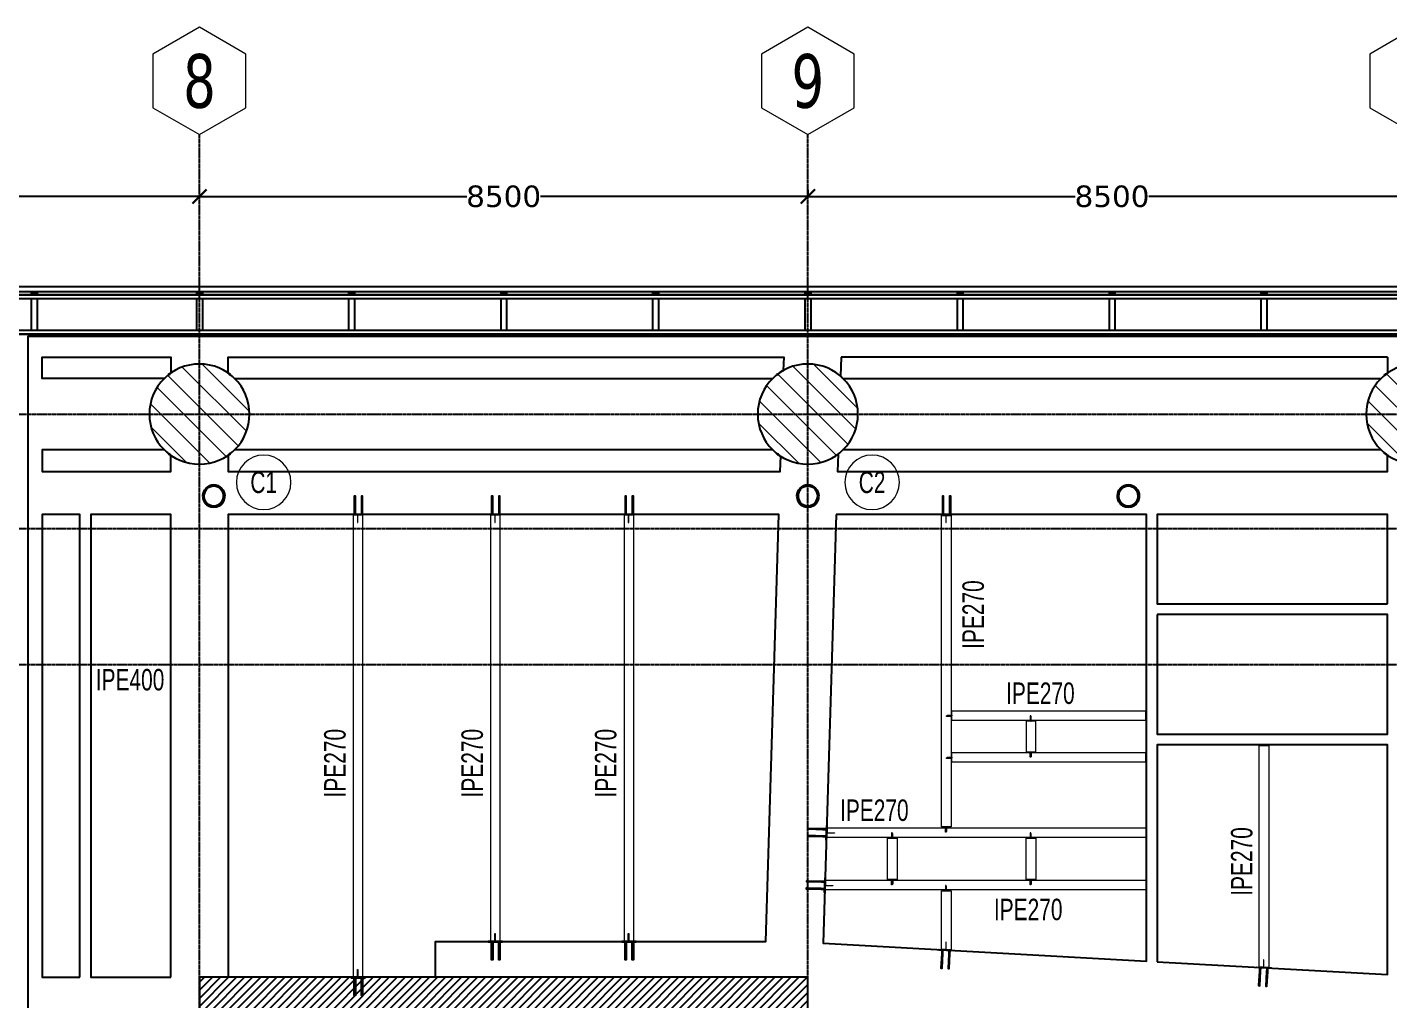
# Model space of a CAD drawing. Header units: millimetres. Extents: x -13767 to 81767, y -11242 to 31862.
# Drawn here: x 6094 to 25117, y 17316 to 30907 of the extents above; entities that cross this region are included whole.
import ezdxf
from ezdxf.enums import TextEntityAlignment as Align

# ---------------------------------------------------------------- set-up
doc = ezdxf.new("R2010")
doc.units = ezdxf.units.MM
doc.linetypes.add('DXK_LINE_DOT3', pattern=[5.9187, 2.979, -0.9799, 0.9799, -0.9799])
for name, color, linetype, lineweight in [('0-1', 250, 'Continuous', 5), ('E_B_PLACA-1', 10, 'Continuous', 25), ('E_B_PLACA-2', 31, 'Continuous', 25), ('E_COLUMNAS', 1, 'Continuous', 18), ('E_COLUMNAS-2', 1, 'Continuous', 25), ('E_COLUMNAS-4', 1, 'Continuous', 35), ('E_TEXTO', 3, 'Continuous', 9), ('E_VIGAS-1', 6, 'Continuous', 25), ('E_VIGAS-2', 10, 'Continuous', 25), ('HCB_EJES', 1, 'DXK_LINE_DOT3', 9), ('HCB_VIGAS', 4, 'Continuous', 15), ('S-COLS-HDLN-1', 1, 'Continuous', 35)]:
    doc.layers.add(name, color=color, linetype=linetype, lineweight=lineweight)
for name, color, linetype in [('COTAS', 8, 'Continuous'), ('HCB-ACH_PANT', 253, 'Continuous'), ('HCB-EJES', 1, 'Continuous'), ('HCB-PLATINAS', 5, 'Continuous'), ('HCB-ROTULOS', 2, 'Continuous'), ('HCB_PANTALLAS', 6, 'Continuous')]:
    doc.layers.add(name, color=color, linetype=linetype)
doc.styles.add('Arial Narrow', font='', dxfattribs={"width": 0.85, "height": 0.3})
doc.styles.add('Arial Narrow_2', font='', dxfattribs={"width": 0.85, "height": 0.3})
doc.styles.add('VERDANA', font='verdana.ttf')
doc.styles.get('Arial Narrow').set_extended_font_data('Arial Narrow')
doc.styles.get('Arial Narrow_2').set_extended_font_data('Arial Narrow')
doc.dimstyles.new('1.125', dxfattribs={"dimscale": 0, "dimtxt": 300, "dimasz": 200, "dimexe": 4, "dimexo": 4, "dimgap": 15, "dimtad": 0, "dimdec": 0, "dimzin": 4, "dimdsep": 46, "dimtxsty": 'VERDANA', "dimblk": 'ARCHTICK', "dimcen": -10, "dimclrd": 256, "dimclrt": 3, "dimadec": 0, "dimazin": 0, "dimtfac": 1, "dimtdec": 0, "dimtmove": 2, "dimatfit": 0, "dimldrblk": 'OBLIQUE', "dimfxl": 0.05, "dimtolj": 1, "dimtzin": 0, "dimarcsym": 0})

# ---------------------------------------------------------------- blocks, each defined once
blk = doc.blocks.new('EST_SFM_VIGA-METALICA-SECCION-C - EST_SFM_VIGA-METALICA-UPN160-1558583-_26_00m_N_E_-NIVEL-7 DOC')
at = {"layer": 'E_VIGAS-1'}
for p, q in [((30.113, 0.018), (-30.274, 0.018)), ((-30.269, -0.047), (30.107, -0.047))]:
    blk.add_line(p, q, dxfattribs=at)
blk = doc.blocks.new('EST_SFM_VIGA-METALICA-SECCION-C - EST_SFM_VIGA-METALICA-UPN100-1526554-_26_00m_N_E_-NIVEL-7 DOC')
at = {"layer": 'E_VIGAS-2'}
for p, q in [((34.942, 0.018), (-34.929, 0.018)), ((-34.929, -0.032), (34.942, -0.032))]:
    blk.add_line(p, q, dxfattribs=at)
blk = doc.blocks.new('EST_SFM_VIGA-METALICA-SECCION-C - EST_SFM_VIGA-METALICA-UPN100-1526616-_26_00m_N_E_-NIVEL-7 DOC')
at = {"layer": 'E_VIGAS-2'}
for p, q in [((29.794, 0.032), (-30.582, 0.032)), ((-30.582, -0.018), (29.794, -0.018))]:
    blk.add_line(p, q, dxfattribs=at)
blk = doc.blocks.new('DCTIB_CNI_EST_MOD-1A-FAC_0001_rvt-1-_26_00m_N_E_-NIVEL-7 DOC')
at = {"layer": 'E_B_PLACA-1'}
for p, q in [((-75.147, 167.83), (-5.177, 167.83)), ((-9.976, 167.28), (-70.353, 167.28))]:
    blk.add_line(p, q, dxfattribs=at)
at = {"layer": 'E_B_PLACA-2'}
for p, q in [((-5.177, 167.83), (-75.147, 167.83)), ((-70.353, 167.28), (-9.976, 167.28))]:
    blk.add_line(p, q, dxfattribs=at)
at = {"layer": 'E_VIGAS-1'}
for p, q in [((-68.008, 167.859), (-67.98, 167.859)), ((-68.008, 167.858), (-68.008, 167.859)), ((-67.926, 167.858), (-68.008, 167.858)), ((-68.008, 167.83), (-68.008, 167.858)), ((-67.97, 167.864), (-67.97, 167.878)), ((-67.97, 167.859), (-67.97, 167.864)), ((-67.965, 167.878), (-67.965, 167.864)), ((-67.965, 167.864), (-67.965, 167.859)), ((-67.954, 167.859), (-67.926, 167.859)), ((-67.926, 167.859), (-67.926, 167.858)), ((-67.926, 167.83), (-67.926, 167.858)), ((-65.703, 167.858), (-65.703, 167.859)), ((-65.703, 167.859), (-65.675, 167.859)), ((-65.621, 167.858), (-65.703, 167.858)), ((-65.703, 167.858), (-65.703, 167.83)), ((-65.665, 167.864), (-65.665, 167.878)), ((-65.665, 167.859), (-65.665, 167.864)), ((-65.66, 167.878), (-65.66, 167.864)), ((-65.66, 167.864), (-65.66, 167.859)), ((-65.649, 167.859), (-65.621, 167.859)), ((-65.621, 167.859), (-65.621, 167.858)), ((-65.621, 167.858), (-65.621, 167.83)), ((-63.578, 167.858), (-63.578, 167.859)), ((-63.578, 167.859), (-63.55, 167.859)), ((-63.496, 167.858), (-63.578, 167.858)), ((-63.578, 167.858), (-63.578, 167.83)), ((-63.54, 167.864), (-63.54, 167.878)), ((-63.54, 167.859), (-63.54, 167.864)), ((-63.535, 167.878), (-63.535, 167.864)), ((-63.535, 167.864), (-63.535, 167.859)), ((-63.524, 167.859), (-63.496, 167.859)), ((-63.496, 167.859), (-63.496, 167.858)), ((-63.496, 167.858), (-63.496, 167.83)), ((-61.453, 167.858), (-61.453, 167.859)), ((-61.453, 167.859), (-61.425, 167.859)), ((-61.371, 167.858), (-61.453, 167.858)), ((-61.453, 167.858), (-61.453, 167.83)), ((-61.415, 167.864), (-61.415, 167.878)), ((-61.415, 167.859), (-61.415, 167.864)), ((-61.41, 167.878), (-61.41, 167.864)), ((-61.41, 167.864), (-61.41, 167.859)), ((-61.399, 167.859), (-61.371, 167.859)), ((-61.371, 167.859), (-61.371, 167.858)), ((-61.371, 167.858), (-61.371, 167.83)), ((-59.328, 167.859), (-59.3, 167.859)), ((-59.328, 167.858), (-59.328, 167.859)), ((-59.246, 167.858), (-59.328, 167.858)), ((-59.328, 167.83), (-59.328, 167.858)), ((-59.29, 167.864), (-59.29, 167.878)), ((-59.29, 167.859), (-59.29, 167.864)), ((-59.285, 167.878), (-59.285, 167.864)), ((-59.285, 167.864), (-59.285, 167.859)), ((-59.274, 167.859), (-59.246, 167.859)), ((-59.246, 167.859), (-59.246, 167.858)), ((-59.246, 167.83), (-59.246, 167.858)), ((-57.203, 167.858), (-57.203, 167.859)), ((-57.203, 167.859), (-57.176, 167.859)), ((-57.121, 167.858), (-57.203, 167.858)), ((-57.203, 167.858), (-57.203, 167.83)), ((-57.165, 167.864), (-57.165, 167.878)), ((-57.165, 167.859), (-57.165, 167.864)), ((-57.16, 167.878), (-57.16, 167.864)), ((-57.16, 167.864), (-57.16, 167.859)), ((-57.149, 167.859), (-57.121, 167.859)), ((-57.121, 167.859), (-57.121, 167.858)), ((-57.121, 167.858), (-57.121, 167.83)), ((-55.078, 167.858), (-55.078, 167.859)), ((-55.078, 167.859), (-55.05, 167.859)), ((-54.996, 167.858), (-55.078, 167.858)), ((-55.078, 167.858), (-55.078, 167.83)), ((-55.04, 167.864), (-55.04, 167.878)), ((-55.04, 167.859), (-55.04, 167.864)), ((-55.035, 167.878), (-55.035, 167.864)), ((-55.035, 167.864), (-55.035, 167.859)), ((-55.024, 167.859), (-54.996, 167.859)), ((-54.996, 167.859), (-54.996, 167.858)), ((-54.996, 167.858), (-54.996, 167.83)), ((-52.953, 167.858), (-52.953, 167.859)), ((-52.953, 167.859), (-52.925, 167.859)), ((-52.871, 167.858), (-52.953, 167.858)), ((-52.953, 167.858), (-52.953, 167.83)), ((-52.915, 167.864), (-52.915, 167.878)), ((-52.915, 167.859), (-52.915, 167.864)), ((-52.91, 167.878), (-52.91, 167.864)), ((-52.91, 167.864), (-52.91, 167.859)), ((-52.899, 167.859), (-52.871, 167.859)), ((-52.871, 167.859), (-52.871, 167.858)), ((-52.871, 167.858), (-52.871, 167.83)), ((-50.828, 167.859), (-50.8, 167.859)), ((-50.828, 167.858), (-50.828, 167.859)), ((-50.746, 167.858), (-50.828, 167.858)), ((-50.828, 167.83), (-50.828, 167.858)), ((-50.79, 167.864), (-50.79, 167.878)), ((-50.79, 167.859), (-50.79, 167.864)), ((-50.785, 167.878), (-50.785, 167.864)), ((-50.785, 167.864), (-50.785, 167.859)), ((-50.774, 167.859), (-50.746, 167.859)), ((-50.746, 167.859), (-50.746, 167.858)), ((-50.746, 167.83), (-50.746, 167.858)), ((-68.008, 167.252), (-68.008, 167.28)), ((-67.926, 167.252), (-68.008, 167.252)), ((-67.926, 167.252), (-67.926, 167.28)), ((-65.703, 167.28), (-65.703, 167.263)), ((-65.621, 167.263), (-65.703, 167.263)), ((-65.621, 167.28), (-65.621, 167.263)), ((-63.578, 167.28), (-63.578, 167.263)), ((-63.496, 167.263), (-63.578, 167.263)), ((-63.496, 167.28), (-63.496, 167.263)), ((-61.453, 167.28), (-61.453, 167.263)), ((-61.371, 167.263), (-61.453, 167.263)), ((-61.371, 167.28), (-61.371, 167.263)), ((-59.328, 167.263), (-59.328, 167.28)), ((-59.246, 167.263), (-59.328, 167.263)), ((-59.246, 167.263), (-59.246, 167.28)), ((-57.203, 167.28), (-57.203, 167.263)), ((-57.121, 167.263), (-57.203, 167.263)), ((-57.121, 167.28), (-57.121, 167.263)), ((-55.078, 167.28), (-55.078, 167.263)), ((-54.996, 167.263), (-55.078, 167.263)), ((-54.996, 167.28), (-54.996, 167.263)), ((-52.953, 167.28), (-52.953, 167.26)), ((-52.871, 167.26), (-52.953, 167.26)), ((-52.871, 167.28), (-52.871, 167.26)), ((-50.828, 167.263), (-50.828, 167.28)), ((-50.746, 167.263), (-50.828, 167.263)), ((-50.746, 167.263), (-50.746, 167.28))]:
    blk.add_line(p, q, dxfattribs=at)
for points, knots in [([(-67.97, 167.864), (-67.97, 167.863), (-67.97, 167.862), (-67.972, 167.86), (-67.973, 167.86), (-67.975, 167.859), (-67.976, 167.859), (-67.977, 167.859), (-67.979, 167.859), (-67.98, 167.859)], [0, 0, 0, 0, 0.285714, 0.428571, 0.571429, 0.678571, 0.732143, 0.785714, 1, 1, 1, 1]), ([(-67.98, 167.859), (-67.979, 167.859), (-67.978, 167.859), (-67.975, 167.859), (-67.973, 167.86), (-67.971, 167.86), (-67.97, 167.862), (-67.97, 167.863), (-67.97, 167.864)], [0, 0, 0, 0, 0.142857, 0.285714, 0.428571, 0.571429, 0.785714, 1, 1, 1, 1]), ([(-67.965, 167.864), (-67.965, 167.863), (-67.964, 167.862), (-67.963, 167.86), (-67.961, 167.86), (-67.96, 167.859), (-67.959, 167.859), (-67.957, 167.859), (-67.955, 167.859), (-67.954, 167.859)], [0, 0, 0, 0, 0.285714, 0.428571, 0.571429, 0.678571, 0.732143, 0.785714, 1, 1, 1, 1]), ([(-67.954, 167.859), (-67.955, 167.859), (-67.956, 167.859), (-67.959, 167.859), (-67.961, 167.86), (-67.963, 167.86), (-67.964, 167.862), (-67.965, 167.863), (-67.965, 167.864)], [0, 0, 0, 0, 0.142857, 0.285714, 0.428571, 0.571429, 0.785714, 1, 1, 1, 1]), ([(-65.675, 167.859), (-65.674, 167.859), (-65.673, 167.859), (-65.67, 167.859), (-65.668, 167.86), (-65.666, 167.86), (-65.665, 167.862), (-65.665, 167.863), (-65.665, 167.864)], [0, 0, 0, 0, 0.142857, 0.285714, 0.428571, 0.571429, 0.785714, 1, 1, 1, 1]), ([(-65.665, 167.864), (-65.665, 167.863), (-65.665, 167.862), (-65.667, 167.86), (-65.668, 167.86), (-65.67, 167.859), (-65.671, 167.859), (-65.672, 167.859), (-65.674, 167.859), (-65.675, 167.859)], [0, 0, 0, 0, 0.285714, 0.428571, 0.571429, 0.678571, 0.732143, 0.785714, 1, 1, 1, 1]), ([(-65.649, 167.859), (-65.65, 167.859), (-65.651, 167.859), (-65.654, 167.859), (-65.656, 167.86), (-65.658, 167.86), (-65.659, 167.862), (-65.66, 167.863), (-65.66, 167.864)], [0, 0, 0, 0, 0.142857, 0.285714, 0.428571, 0.571429, 0.785714, 1, 1, 1, 1]), ([(-65.66, 167.864), (-65.66, 167.863), (-65.659, 167.862), (-65.658, 167.86), (-65.656, 167.86), (-65.655, 167.859), (-65.654, 167.859), (-65.652, 167.859), (-65.65, 167.859), (-65.649, 167.859)], [0, 0, 0, 0, 0.285714, 0.428571, 0.571429, 0.678571, 0.732143, 0.785714, 1, 1, 1, 1]), ([(-63.55, 167.859), (-63.549, 167.859), (-63.548, 167.859), (-63.545, 167.859), (-63.543, 167.86), (-63.541, 167.86), (-63.54, 167.862), (-63.54, 167.863), (-63.54, 167.864)], [0, 0, 0, 0, 0.142857, 0.285714, 0.428571, 0.571429, 0.785714, 1, 1, 1, 1]), ([(-63.54, 167.864), (-63.54, 167.863), (-63.54, 167.862), (-63.542, 167.86), (-63.543, 167.86), (-63.545, 167.859), (-63.546, 167.859), (-63.547, 167.859), (-63.549, 167.859), (-63.55, 167.859)], [0, 0, 0, 0, 0.285714, 0.428571, 0.571429, 0.678571, 0.732143, 0.785714, 1, 1, 1, 1]), ([(-63.524, 167.859), (-63.525, 167.859), (-63.526, 167.859), (-63.529, 167.859), (-63.531, 167.86), (-63.533, 167.86), (-63.534, 167.862), (-63.535, 167.863), (-63.535, 167.864)], [0, 0, 0, 0, 0.142857, 0.285714, 0.428571, 0.571429, 0.785714, 1, 1, 1, 1]), ([(-63.535, 167.864), (-63.535, 167.863), (-63.534, 167.862), (-63.533, 167.86), (-63.531, 167.86), (-63.53, 167.859), (-63.529, 167.859), (-63.527, 167.859), (-63.525, 167.859), (-63.524, 167.859)], [0, 0, 0, 0, 0.285714, 0.428571, 0.571429, 0.678571, 0.732143, 0.785714, 1, 1, 1, 1]), ([(-61.425, 167.859), (-61.424, 167.859), (-61.423, 167.859), (-61.42, 167.859), (-61.418, 167.86), (-61.416, 167.86), (-61.415, 167.862), (-61.415, 167.863), (-61.415, 167.864)], [0, 0, 0, 0, 0.142857, 0.285714, 0.428571, 0.571429, 0.785714, 1, 1, 1, 1]), ([(-61.415, 167.864), (-61.415, 167.863), (-61.415, 167.862), (-61.417, 167.86), (-61.418, 167.86), (-61.42, 167.859), (-61.421, 167.859), (-61.422, 167.859), (-61.424, 167.859), (-61.425, 167.859)], [0, 0, 0, 0, 0.285714, 0.428571, 0.571429, 0.678571, 0.732143, 0.785714, 1, 1, 1, 1]), ([(-61.399, 167.859), (-61.4, 167.859), (-61.401, 167.859), (-61.404, 167.859), (-61.406, 167.86), (-61.408, 167.86), (-61.409, 167.862), (-61.41, 167.863), (-61.41, 167.864)], [0, 0, 0, 0, 0.142857, 0.285714, 0.428571, 0.571429, 0.785714, 1, 1, 1, 1]), ([(-61.41, 167.864), (-61.41, 167.863), (-61.409, 167.862), (-61.408, 167.86), (-61.406, 167.86), (-61.405, 167.859), (-61.404, 167.859), (-61.402, 167.859), (-61.4, 167.859), (-61.399, 167.859)], [0, 0, 0, 0, 0.285714, 0.428571, 0.571429, 0.678571, 0.732143, 0.785714, 1, 1, 1, 1]), ([(-59.29, 167.864), (-59.29, 167.863), (-59.29, 167.862), (-59.292, 167.86), (-59.293, 167.86), (-59.295, 167.859), (-59.296, 167.859), (-59.297, 167.859), (-59.299, 167.859), (-59.3, 167.859)], [0, 0, 0, 0, 0.285714, 0.428571, 0.571429, 0.678571, 0.732143, 0.785714, 1, 1, 1, 1]), ([(-59.3, 167.859), (-59.299, 167.859), (-59.298, 167.859), (-59.295, 167.859), (-59.293, 167.86), (-59.291, 167.86), (-59.29, 167.862), (-59.29, 167.863), (-59.29, 167.864)], [0, 0, 0, 0, 0.142857, 0.285714, 0.428571, 0.571429, 0.785714, 1, 1, 1, 1]), ([(-59.285, 167.864), (-59.285, 167.863), (-59.284, 167.862), (-59.283, 167.86), (-59.281, 167.86), (-59.28, 167.859), (-59.279, 167.859), (-59.277, 167.859), (-59.275, 167.859), (-59.274, 167.859)], [0, 0, 0, 0, 0.285714, 0.428571, 0.571429, 0.678571, 0.732143, 0.785714, 1, 1, 1, 1]), ([(-59.274, 167.859), (-59.275, 167.859), (-59.276, 167.859), (-59.279, 167.859), (-59.281, 167.86), (-59.283, 167.86), (-59.284, 167.862), (-59.285, 167.863), (-59.285, 167.864)], [0, 0, 0, 0, 0.142857, 0.285714, 0.428571, 0.571429, 0.785714, 1, 1, 1, 1]), ([(-57.176, 167.859), (-57.175, 167.859), (-57.173, 167.859), (-57.171, 167.859), (-57.168, 167.86), (-57.167, 167.86), (-57.165, 167.862), (-57.165, 167.863), (-57.165, 167.864)], [0, 0, 0, 0, 0.142857, 0.285714, 0.428571, 0.571429, 0.785714, 1, 1, 1, 1]), ([(-57.165, 167.864), (-57.165, 167.863), (-57.165, 167.862), (-57.167, 167.86), (-57.168, 167.86), (-57.17, 167.859), (-57.171, 167.859), (-57.173, 167.859), (-57.174, 167.859), (-57.176, 167.859)], [0, 0, 0, 0, 0.285714, 0.428571, 0.571429, 0.678571, 0.732143, 0.785714, 1, 1, 1, 1]), ([(-57.149, 167.859), (-57.15, 167.859), (-57.152, 167.859), (-57.154, 167.859), (-57.156, 167.86), (-57.158, 167.86), (-57.16, 167.862), (-57.16, 167.863), (-57.16, 167.864)], [0, 0, 0, 0, 0.142857, 0.285714, 0.428571, 0.571429, 0.785714, 1, 1, 1, 1]), ([(-57.16, 167.864), (-57.16, 167.863), (-57.159, 167.862), (-57.158, 167.86), (-57.156, 167.86), (-57.155, 167.859), (-57.154, 167.859), (-57.152, 167.859), (-57.15, 167.859), (-57.149, 167.859)], [0, 0, 0, 0, 0.285714, 0.428571, 0.571429, 0.678571, 0.732143, 0.785714, 1, 1, 1, 1]), ([(-55.05, 167.859), (-55.049, 167.859), (-55.048, 167.859), (-55.045, 167.859), (-55.043, 167.86), (-55.041, 167.86), (-55.04, 167.862), (-55.04, 167.863), (-55.04, 167.864)], [0, 0, 0, 0, 0.142857, 0.285714, 0.428571, 0.571429, 0.785714, 1, 1, 1, 1]), ([(-55.04, 167.864), (-55.04, 167.863), (-55.04, 167.862), (-55.042, 167.86), (-55.043, 167.86), (-55.045, 167.859), (-55.046, 167.859), (-55.047, 167.859), (-55.049, 167.859), (-55.05, 167.859)], [0, 0, 0, 0, 0.285714, 0.428571, 0.571429, 0.678571, 0.732143, 0.785714, 1, 1, 1, 1]), ([(-55.024, 167.859), (-55.025, 167.859), (-55.026, 167.859), (-55.029, 167.859), (-55.031, 167.86), (-55.033, 167.86), (-55.034, 167.862), (-55.035, 167.863), (-55.035, 167.864)], [0, 0, 0, 0, 0.142857, 0.285714, 0.428571, 0.571429, 0.785714, 1, 1, 1, 1]), ([(-55.035, 167.864), (-55.035, 167.863), (-55.034, 167.862), (-55.033, 167.86), (-55.031, 167.86), (-55.03, 167.859), (-55.029, 167.859), (-55.027, 167.859), (-55.025, 167.859), (-55.024, 167.859)], [0, 0, 0, 0, 0.285714, 0.428571, 0.571429, 0.678571, 0.732143, 0.785714, 1, 1, 1, 1]), ([(-52.925, 167.859), (-52.924, 167.859), (-52.923, 167.859), (-52.92, 167.859), (-52.918, 167.86), (-52.916, 167.86), (-52.915, 167.862), (-52.915, 167.863), (-52.915, 167.864)], [0, 0, 0, 0, 0.142857, 0.285714, 0.428571, 0.571429, 0.785714, 1, 1, 1, 1]), ([(-52.915, 167.864), (-52.915, 167.863), (-52.915, 167.862), (-52.917, 167.86), (-52.918, 167.86), (-52.92, 167.859), (-52.921, 167.859), (-52.922, 167.859), (-52.924, 167.859), (-52.925, 167.859)], [0, 0, 0, 0, 0.285714, 0.428571, 0.571429, 0.678571, 0.732143, 0.785714, 1, 1, 1, 1]), ([(-52.899, 167.859), (-52.9, 167.859), (-52.901, 167.859), (-52.904, 167.859), (-52.906, 167.86), (-52.908, 167.86), (-52.909, 167.862), (-52.91, 167.863), (-52.91, 167.864)], [0, 0, 0, 0, 0.142857, 0.285714, 0.428571, 0.571429, 0.785714, 1, 1, 1, 1]), ([(-52.91, 167.864), (-52.91, 167.863), (-52.909, 167.862), (-52.908, 167.86), (-52.906, 167.86), (-52.905, 167.859), (-52.904, 167.859), (-52.902, 167.859), (-52.9, 167.859), (-52.899, 167.859)], [0, 0, 0, 0, 0.285714, 0.428571, 0.571429, 0.678571, 0.732143, 0.785714, 1, 1, 1, 1]), ([(-50.79, 167.864), (-50.79, 167.863), (-50.79, 167.862), (-50.792, 167.86), (-50.793, 167.86), (-50.795, 167.859), (-50.796, 167.859), (-50.797, 167.859), (-50.799, 167.859), (-50.8, 167.859)], [0, 0, 0, 0, 0.285714, 0.428571, 0.571429, 0.678571, 0.732143, 0.785714, 1, 1, 1, 1]), ([(-50.8, 167.859), (-50.799, 167.859), (-50.798, 167.859), (-50.795, 167.859), (-50.793, 167.86), (-50.791, 167.86), (-50.79, 167.862), (-50.79, 167.863), (-50.79, 167.864)], [0, 0, 0, 0, 0.142857, 0.285714, 0.428571, 0.571429, 0.785714, 1, 1, 1, 1]), ([(-50.785, 167.864), (-50.785, 167.863), (-50.784, 167.862), (-50.783, 167.86), (-50.781, 167.86), (-50.78, 167.859), (-50.779, 167.859), (-50.777, 167.859), (-50.775, 167.859), (-50.774, 167.859)], [0, 0, 0, 0, 0.285714, 0.428571, 0.571429, 0.678571, 0.732143, 0.785714, 1, 1, 1, 1]), ([(-50.774, 167.859), (-50.775, 167.859), (-50.776, 167.859), (-50.779, 167.859), (-50.781, 167.86), (-50.783, 167.86), (-50.784, 167.862), (-50.785, 167.863), (-50.785, 167.864)], [0, 0, 0, 0, 0.142857, 0.285714, 0.428571, 0.571429, 0.785714, 1, 1, 1, 1])]:
    blk.add_open_spline(points, degree=3, knots=knots, dxfattribs=at)
at = {"layer": 'E_VIGAS-2'}
for p, q in [((-68.008, 167.33), (-68.008, 167.78)), ((-67.926, 167.33), (-67.926, 167.78)), ((-65.703, 167.78), (-65.703, 167.33)), ((-65.621, 167.78), (-65.621, 167.33)), ((-63.578, 167.78), (-63.578, 167.33)), ((-63.496, 167.78), (-63.496, 167.33)), ((-61.453, 167.78), (-61.453, 167.33)), ((-61.371, 167.78), (-61.371, 167.33)), ((-59.328, 167.33), (-59.328, 167.78)), ((-59.246, 167.33), (-59.246, 167.78)), ((-57.203, 167.78), (-57.203, 167.33)), ((-57.121, 167.78), (-57.121, 167.33)), ((-55.078, 167.78), (-55.078, 167.33)), ((-54.996, 167.78), (-54.996, 167.33)), ((-52.953, 167.78), (-52.953, 167.33)), ((-52.871, 167.78), (-52.871, 167.33)), ((-50.828, 167.33), (-50.828, 167.78)), ((-50.746, 167.33), (-50.746, 167.78))]:
    blk.add_line(p, q, dxfattribs=at)
at = {"layer": 'E_VIGAS-1'}
for name, p in [('EST_SFM_VIGA-METALICA-SECCION-C - EST_SFM_VIGA-METALICA-UPN160-1558583-_26_00m_N_E_-NIVEL-7 DOC', (-40.084, 167.925)), ('EST_SFM_VIGA-METALICA-SECCION-C - EST_SFM_VIGA-METALICA-UPN100-1526554-_26_00m_N_E_-NIVEL-7 DOC', (-40.169, 167.812)), ('EST_SFM_VIGA-METALICA-SECCION-C - EST_SFM_VIGA-METALICA-UPN100-1526616-_26_00m_N_E_-NIVEL-7 DOC', (-39.77, 167.298))]:
    blk.add_blockref(name, p, dxfattribs=at)
blk = doc.blocks.new('EST_SCM_COLUMNA-SECCION-CIRCULAR - EST_SCM_COLUMNA-CONCRETO-CIRCULAR_Ø_140cm-1247708-_26_00m_N_E_-NIVEL-7 DOC')
at = {"layer": 'E_COLUMNAS'}
h = blk.add_hatch(dxfattribs=at)
h.set_pattern_fill('FP_10', color=256, style=0, pattern_type=2)
h.set_pattern_definition([(135, (65.662, -166.162), (-0.15909903, -0.15909903), [])])
h.paths.add_polyline_path([(0, -0.7), (0.091, -0.694), (0.181, -0.676), (0.268, -0.647), (0.35, -0.606), (0.426, -0.555), (0.495, -0.495), (0.555, -0.426), (0.606, -0.35), (0.647, -0.268), (0.676, -0.181), (0.694, -0.091), (0.7, 0), (0.694, 0.093), (0.675, 0.183), (0.645, 0.271), (0.603, 0.354), (0.551, 0.431), (0.489, 0.5), (0.426, 0.555), (0.339, 0.612), (0.255, 0.651), (0.169, 0.679), (0.079, 0.695), (0, 0.7), (-0.091, 0.694), (-0.181, 0.676), (-0.268, 0.647), (-0.35, 0.606), (-0.426, 0.555), (-0.495, 0.495), (-0.555, 0.426), (-0.606, 0.35), (-0.649, 0.261), (-0.676, 0.181), (-0.694, 0.091), (-0.7, 0), (-0.694, -0.093), (-0.675, -0.183), (-0.645, -0.271), (-0.603, -0.354), (-0.551, -0.431), (-0.489, -0.5), (-0.426, -0.555), (-0.35, -0.606), (-0.255, -0.651), (-0.172, -0.678), (-0.091, -0.694)])
at = {"layer": 'E_COLUMNAS-2'}
for start, end in [(0, 180), (180, 0)]:
    blk.add_arc((0, 0), 0.7, start, end, dxfattribs=at)
blk = doc.blocks.new('EST_SCM_COLUMNA-SECCION-CIRCULAR - EST_SCM_COLUMNA-CONCRETO-CIRCULAR_Ø_140cm-V12-_26_00m_N_E_-NIVEL-7 DOC')
at = {"layer": 'E_COLUMNAS'}
h = blk.add_hatch(dxfattribs=at)
h.set_pattern_fill('FP_11', color=256, style=0, pattern_type=2)
h.set_pattern_definition([(135, (48.662, -166.162), (-0.15909903, -0.15909903), [])])
h.paths.add_polyline_path([(0, -0.7), (0.091, -0.694), (0.181, -0.676), (0.268, -0.647), (0.35, -0.606), (0.426, -0.555), (0.495, -0.495), (0.555, -0.426), (0.606, -0.35), (0.647, -0.268), (0.676, -0.181), (0.694, -0.091), (0.7, 0), (0.694, 0.093), (0.675, 0.183), (0.645, 0.271), (0.603, 0.354), (0.551, 0.431), (0.485, 0.503), (0.426, 0.555), (0.347, 0.608), (0.265, 0.648), (0.179, 0.677), (0.089, 0.694), (0, 0.7), (-0.091, 0.694), (-0.181, 0.676), (-0.268, 0.647), (-0.35, 0.606), (-0.426, 0.555), (-0.495, 0.495), (-0.555, 0.426), (-0.606, 0.35), (-0.649, 0.261), (-0.676, 0.181), (-0.694, 0.091), (-0.7, 0), (-0.694, -0.093), (-0.675, -0.183), (-0.645, -0.271), (-0.603, -0.354), (-0.551, -0.431), (-0.487, -0.502), (-0.426, -0.555), (-0.347, -0.608), (-0.265, -0.648), (-0.179, -0.677), (-0.091, -0.694)])
at = {"layer": 'E_COLUMNAS-2'}
for start, end in [(0, 180), (180, 0)]:
    blk.add_arc((0, 0), 0.7, start, end, dxfattribs=at)
blk = doc.blocks.new('EST_SCM_COLUMNA-METALICA-SECCION-CIRCULAR - EST_SCM_COLUMNA-TUBULAR-CIRCULAR_PTEØ_12__e_10_3mm-2692969-_26_00m_N_E_-NIVEL-7 DOC')
at = {"layer": 'S-COLS-HDLN-1'}
for radius, start, end in [(0.152, 0, 180), (0.152, 180, 0), (0.142, 0, 180), (0.142, 180, 0)]:
    blk.add_arc((0, 0), radius, start, end, dxfattribs=at)
blk = doc.blocks.new('_ArchTick')
at = {"color": 0, "linetype": 'ByBlock', "const_width": 0.15}
blk.add_lwpolyline([(-0.5, -0.5), (0.5, 0.5)], dxfattribs=at)
blk = doc.blocks.new('*D531')
at = {"layer": 'COTAS', "color": 0, "lineweight": -2, "transparency": 16777216}
blk.add_line((0, 28629), (0, 28538), dxfattribs=at)
at = {"layer": 'COTAS', "lineweight": -2, "transparency": 16777216}
for p, q in [((0, 28542), (3736, 28542)), ((8500, 28542), (4764, 28542))]:
    blk.add_line(p, q, dxfattribs=at)
at = {"layer": 'Defpoints', "color": 0, "transparency": 16777216}
for p in [(0, 28633), (8500, 28542), (8500, 28542)]:
    blk.add_point(p, dxfattribs=at)
at = {"layer": 'COTAS', "lineweight": -2, "transparency": 16777216, "xscale": 200, "yscale": 200, "zscale": 200, "rotation": 180}
blk.add_blockref('_ArchTick', (0, 28542), dxfattribs=at)
at = {"layer": 'COTAS', "lineweight": -2, "transparency": 16777216, "xscale": 200, "yscale": 200, "zscale": 200}
blk.add_blockref('_ArchTick', (8500, 28542), dxfattribs=at)
at = {"layer": 'COTAS', "color": 3, "transparency": 16777216, "insert": (4250, 28542), "char_height": 300, "attachment_point": 5, "style": 'VERDANA'}
blk.add_mtext('\\A1;8500', dxfattribs=at)
blk = doc.blocks.new('_Oblique')
at = {"color": 0, "linetype": 'ByBlock', "lineweight": -2}
blk.add_line((-0.5, -0.5), (0.5, 0.5), dxfattribs=at)
blk = doc.blocks.new('*D532')
at = {"layer": 'COTAS', "lineweight": -2, "transparency": 16777216}
for p, q in [((8500, 28542), (12236, 28542)), ((17000, 28542), (13264, 28542))]:
    blk.add_line(p, q, dxfattribs=at)
at = {"layer": 'COTAS', "color": 0, "lineweight": -2, "transparency": 16777216}
blk.add_line((17000, 28635), (17000, 28538), dxfattribs=at)
at = {"layer": 'Defpoints', "color": 0, "transparency": 16777216}
for p in [(8500, 28542), (17000, 28639), (17000, 28542)]:
    blk.add_point(p, dxfattribs=at)
at = {"layer": 'COTAS', "lineweight": -2, "transparency": 16777216, "xscale": 200, "yscale": 200, "zscale": 200, "rotation": 180}
blk.add_blockref('_ArchTick', (8500, 28542), dxfattribs=at)
at = {"layer": 'COTAS', "lineweight": -2, "transparency": 16777216, "xscale": 200, "yscale": 200, "zscale": 200}
blk.add_blockref('_ArchTick', (17000, 28542), dxfattribs=at)
at = {"layer": 'COTAS', "color": 3, "transparency": 16777216, "insert": (12750, 28542), "char_height": 300, "attachment_point": 5, "style": 'VERDANA'}
blk.add_mtext('\\A1;8500', dxfattribs=at)
blk = doc.blocks.new('*D533')
at = {"layer": 'COTAS', "color": 0, "lineweight": -2, "transparency": 16777216}
blk.add_line((25500, 28763), (25500, 28538), dxfattribs=at)
at = {"layer": 'COTAS', "lineweight": -2, "transparency": 16777216}
for p, q in [((17000, 28542), (20736, 28542)), ((25500, 28542), (21764, 28542))]:
    blk.add_line(p, q, dxfattribs=at)
at = {"layer": 'Defpoints', "color": 0, "transparency": 16777216}
for p in [(25500, 28767), (17000, 28542), (25500, 28542)]:
    blk.add_point(p, dxfattribs=at)
at = {"layer": 'COTAS', "lineweight": -2, "transparency": 16777216, "xscale": 200, "yscale": 200, "zscale": 200, "rotation": 180}
blk.add_blockref('_ArchTick', (17000, 28542), dxfattribs=at)
at = {"layer": 'COTAS', "lineweight": -2, "transparency": 16777216, "xscale": 200, "yscale": 200, "zscale": 200}
blk.add_blockref('_ArchTick', (25500, 28542), dxfattribs=at)
at = {"layer": 'COTAS', "color": 3, "transparency": 16777216, "insert": (21250, 28542), "char_height": 300, "attachment_point": 5, "style": 'VERDANA'}
blk.add_mtext('\\A1;8500', dxfattribs=at)
blk = doc.blocks.new('CNI_TAG COLUMNAS CONCRETO MARCA - CNI_COLUMNA CONCRETO-582370-PLANTA TIPO PISO 18 A PISO 23')
at = {"layer": 'E_TEXTO'}
for start, end in [(360, 180), (180, 360)]:
    blk.add_arc((0.00026, -0.00015), 0.00254, start, end, dxfattribs=at)

msp = doc.modelspace()

# ---------------------------------------------------------------- hatches: boundary and pattern name
at = {"layer": 'E_COLUMNAS'}
h = msp.add_hatch(dxfattribs=at)
h.set_pattern_fill('FP_5', color=256, scale=1000, style=0, pattern_type=2)
h.set_pattern_definition([(135, (74162.18, -140662.42), (-159.09903, -159.09903), [])])
h.paths.add_polyline_path([(17000.1, 24800), (17100.9, 24807.9), (17192.9, 24827.8), (17274.1, 24856.3), (17351.1, 24894.5), (17426.2, 24944.7), (17495.1, 25005), (17555.4, 25073.9), (17606.3, 25150), (17646.8, 25232.1), (17676.2, 25318.8), (17694.1, 25408.6), (17700.1, 25500), (17693.9, 25592.5), (17675.5, 25683.5), (17645.2, 25771.2), (17603.6, 25854.1), (17548.6, 25934), (17489.3, 26000), (17417.9, 26060.9), (17341.7, 26110.4), (17268, 26146.7), (17181.3, 26176.1), (17080.6, 26194.7), (16992.2, 26199.5), (16899.8, 26192.2), (16811.2, 26173.5), (16732.2, 26146.7), (16650.1, 26106.2), (16572.8, 26054.4), (16505.1, 25995), (16444.7, 25926.1), (16393.9, 25850), (16350.9, 25760.5), (16323.9, 25681.2), (16306.1, 25591.4), (16300.1, 25500), (16306.3, 25407.5), (16324.7, 25316.5), (16355, 25228.8), (16396.6, 25145.9), (16448.9, 25069.2), (16510.8, 25000), (16574, 24944.7), (16650.1, 24893.8), (16732.2, 24853.3), (16818.9, 24823.9), (16908.7, 24806), (16992.5, 24800.5)])
at = {"layer": 'HCB-ACH_PANT'}
h = msp.add_hatch(dxfattribs=at)
h.set_pattern_fill('ANSI31', color=256, scale=25)
h.set_pattern_definition([(45, (-21179.32, -55448.78), (-56.1266, 56.1266), [])])
h.paths.add_polyline_path([(8500.3, 8370.1), (8500.3, 7870.1), (17000.3, 7870.1), (17000.3, 8370.1), (12600.2, 8370.1), (12600.2, 17130.1), (17000.3, 17130.1), (17000.3, 17630.1), (8500.3, 17630.1), (8500.3, 17130.1), (12200.2, 17130.1), (12200.2, 8370.1)])

# ---------------------------------------------------------------- linework, layer by layer
at = {"layer": 'E_COLUMNAS-2'}
msp.add_lwpolyline([(16300.1, 25500, 1), (17700.1, 25500, 1)], format="xyb", close=True, dxfattribs=at)
for centre, start, end in [((8500.1, 25500), 124.85542, 126.62485), ((8500.1, 25500), 53.3785, 55.15561), ((17000.1, 25500), 120.90041, 126.47275), ((17000.1, 25500), 119.31047, 119.68989), ((25500.1, 25500), 123.64742, 127.22476), ((8500.1, 25500), 128.26155, 134.41555), ((8500.1, 25500), 45.58446, 51.73891), ((17000.1, 25500), 128.22727, 134.41616), ((17000.1, 25500), 45.58515, 49.42594), ((25500.1, 25500), 131.07467, 134.41505), ((8500.1, 25500), 225.58445, 231.73845), ((8500.1, 25500), 233.37521, 235.14478), ((8500.1, 25500), 304.84459, 306.62156), ((8500.1, 25500), 308.2611, 314.41554), ((17000.1, 25500), 225.58563, 231.99285), ((17000.1, 25500), 233.95535, 237.21368), ((17000.1, 25500), 307.09821, 307.32861), ((17000.1, 25500), 307.88164, 314.41635), ((25500.1, 25500), 225.58495, 228.92533), ((25500.1, 25500), 232.77524, 236.35258)]:
    msp.add_arc(centre, 700, start, end, dxfattribs=at)
at = {"layer": 'E_VIGAS-1', "color": 30, "true_color": 0xf26722}
for p, q in [((17463.4, 26295.9), (17455.4, 26031.7)), ((25100.1, 26295.9), (17463.4, 26295.9)), ((25100.1, 26295.9), (25100.1, 26074.5)), ((8990, 26000), (16510.2, 26000)), ((17490, 26000), (25010.2, 26000)), ((16510.2, 25000), (8990, 25000)), ((25010.2, 25000), (17490, 25000))]:
    msp.add_line(p, q, dxfattribs=at)
for points in [[(61900.1, 26585.6), (6100.1, 26585.6), (6100.1, -1095.8), (61900.1, -1095.8)], [(6830.3, 17630.1), (6830.3, 24097.7), (6300.1, 24097.7), (6300.1, 17630.1)], [(17396.7, 24097.7), (17214.9, 18106.9), (21730.3, 17856.9), (21730.3, 24097.7)], [(25100.1, 22848.1), (25100.1, 24097.7), (21880.3, 24097.7), (21880.3, 22848.1)], [(21880.3, 22698.1), (21880.3, 21030.1), (25100.1, 21030.1), (25100.1, 22698.1)], [(21880.3, 17848.6), (25100.1, 17670.4), (25100.1, 20880.1), (21880.3, 20880.1)]]:
    msp.add_lwpolyline(points, close=True, dxfattribs=at)
for points in [[(8010.2, 26000), (6300.1, 26000), (6300.1, 26295.9), (8100, 26295.9), (8100, 26074.4)], [(8900, 26074.5), (8900, 26295.9), (16663, 26295.9), (16657.4, 26110.4)], [(8010.2, 25000), (6300.1, 25000), (6300.1, 24697.7), (8100, 24697.7), (8100, 24925.6)], [(8900, 24925.5), (8900, 24697.7), (16614.5, 24697.7), (16621, 24911.5)], [(17422.3, 24941.7), (17414.9, 24697.7), (21446.5, 24697.7)], [(21447.1, 24697.7), (25100.1, 24697.7), (25100.1, 24925.5)], [(8100, 17630.1), (8100, 24097.7), (6980.1, 24097.7), (6980.1, 17630.1), (8100, 17630.1)], [(11800.1, 17630.1), (11800.1, 18130.1), (16415.3, 18130.1), (16596.3, 24097.7), (8900, 24097.7), (8900, 17630.1)]]:
    msp.add_lwpolyline(points, dxfattribs=at)
at = {"layer": 'HCB-EJES', "linetype": 'DXK_LINE_DOT3'}
for p, q in [((8500, -3906.8), (8500, 29407)), ((17000, -3906.8), (17000, 29407)), ((-12267.1, 25500), (80267.3, 25500)), ((-8310.9, 23900.1), (76311.1, 23900.1)), ((-8310.9, 22000), (76311.1, 22000))]:
    msp.add_line(p, q, dxfattribs=at)
at = {"layer": 'HCB-PLATINAS', "color": 5}
for points in [[(10667.1, 24105.2), (10670.8, 24103.7), (10674.4, 24105.2), (10676.4, 24106.1), (10678.8, 24111.7), (10678.8, 24149.2), (10678.8, 24353.7), (10662.8, 24353.7), (10662.8, 24149.2), (10662.8, 24111.7), (10665.1, 24106.1)], [(10767.1, 24105.2), (10770.8, 24103.7), (10774.4, 24105.2), (10776.4, 24106.1), (10778.8, 24111.7), (10778.8, 24149.2), (10778.8, 24353.7), (10762.8, 24353.7), (10762.8, 24149.2), (10762.8, 24111.7), (10765.1, 24106.1)], [(12585.4, 24105.2), (12589, 24103.7), (12592.6, 24105.2), (12594.6, 24106.1), (12597, 24111.7), (12597, 24149.2), (12597, 24353.7), (12581, 24353.7), (12581, 24149.2), (12581, 24111.7), (12583.3, 24106.1)], [(12685.4, 24105.2), (12689, 24103.7), (12692.6, 24105.2), (12694.6, 24106.1), (12697, 24111.7), (12697, 24149.2), (12697, 24353.7), (12681, 24353.7), (12681, 24149.2), (12681, 24111.7), (12683.3, 24106.1)], [(14450.6, 24105.2), (14454.2, 24103.7), (14457.8, 24105.2), (14459.8, 24106.1), (14462.2, 24111.7), (14462.2, 24149.2), (14462.2, 24353.7), (14446.2, 24353.7), (14446.2, 24149.2), (14446.2, 24111.7), (14448.5, 24106.1)], [(14550.6, 24105.2), (14554.2, 24103.7), (14557.8, 24105.2), (14559.8, 24106.1), (14562.2, 24111.7), (14562.2, 24149.2), (14562.2, 24353.7), (14546.2, 24353.7), (14546.2, 24149.2), (14546.2, 24111.7), (14548.5, 24106.1)], [(18885.6, 24105.2), (18889.2, 24103.7), (18892.9, 24105.2), (18894.9, 24106.1), (18897.2, 24111.7), (18897.2, 24149.2), (18897.2, 24353.7), (18881.2, 24353.7), (18881.2, 24149.2), (18881.2, 24111.7), (18883.6, 24106.1)], [(18985.6, 24105.2), (18989.2, 24103.7), (18992.9, 24105.2), (18994.9, 24106.1), (18997.2, 24111.7), (18997.2, 24149.2), (18997.2, 24353.7), (18981.2, 24353.7), (18981.2, 24149.2), (18981.2, 24111.7), (18983.6, 24106.1)], [(17252.8, 19603.1), (17254.2, 19599.4), (17252.6, 19595.9), (17251.7, 19593.8), (17246, 19591.7), (17208.5, 19592.8), (17004.1, 19599), (17004.6, 19615), (17209, 19608.8), (17246.5, 19607.7), (17252, 19605.2)], [(17255.9, 19703), (17257.3, 19699.4), (17255.6, 19695.8), (17254.7, 19693.8), (17249, 19691.6), (17211.5, 19692.8), (17007.1, 19699), (17007.6, 19715), (17212, 19708.8), (17249.5, 19707.6), (17255.1, 19705.1)], [(17230.5, 18868.1), (17231.9, 18864.4), (17230.3, 18860.8), (17229.4, 18858.8), (17223.7, 18856.7), (17186.2, 18857.8), (16981.8, 18864), (16982.3, 18880), (17186.7, 18873.8), (17224.2, 18872.7), (17229.7, 18870.1)], [(17233.6, 18968), (17234.9, 18964.4), (17233.3, 18960.8), (17232.4, 18958.8), (17226.7, 18956.6), (17189.2, 18957.8), (16984.8, 18964), (16985.3, 18980), (17189.7, 18973.8), (17227.2, 18972.6), (17232.8, 18970.1)], [(12585.4, 18122.6), (12589, 18124.1), (12592.6, 18122.6), (12594.6, 18121.8), (12597, 18116.1), (12597, 18078.6), (12597, 17874.1), (12581, 17874.1), (12581, 18078.6), (12581, 18116.1), (12583.3, 18121.8)], [(12685.4, 18122.6), (12689, 18124.1), (12692.6, 18122.6), (12694.6, 18121.8), (12697, 18116.1), (12697, 18078.6), (12697, 17874.1), (12681, 17874.1), (12681, 18078.6), (12681, 18116.1), (12683.3, 18121.8)], [(14450.6, 18122.6), (14454.2, 18124.1), (14457.8, 18122.6), (14459.8, 18121.8), (14462.2, 18116.1), (14462.2, 18078.6), (14462.2, 17874.1), (14446.2, 17874.1), (14446.2, 18078.6), (14446.2, 18116.1), (14448.5, 18121.8)], [(14550.6, 18122.6), (14554.2, 18124.1), (14557.8, 18122.6), (14559.8, 18121.8), (14562.2, 18116.1), (14562.2, 18078.6), (14562.2, 17874.1), (14546.2, 17874.1), (14546.2, 18078.6), (14546.2, 18116.1), (14548.5, 18121.8)], [(18883.9, 18007), (18880.4, 18008.7), (18876.7, 18007.4), (18874.6, 18006.6), (18872, 18001.1), (18869.9, 17963.7), (18858.6, 17759.5), (18874.6, 17758.6), (18885.9, 17962.8), (18887.9, 18000.2), (18885.9, 18006)], [(18983.8, 18001.4), (18980.2, 18003.1), (18976.5, 18001.8), (18974.5, 18001.1), (18971.8, 17995.6), (18969.7, 17958.2), (18958.4, 17754), (18974.4, 17753.1), (18985.7, 17957.3), (18987.8, 17994.7), (18985.7, 18000.5)], [(23323.9, 17761.2), (23320.4, 17762.9), (23316.7, 17761.6), (23314.6, 17760.9), (23311.9, 17755.4), (23309.9, 17717.9), (23298.6, 17513.7), (23314.5, 17512.8), (23325.8, 17717), (23327.9, 17754.5), (23325.9, 17760.2)], [(23423.7, 17755.7), (23420.2, 17757.4), (23416.5, 17756.1), (23414.4, 17755.3), (23411.8, 17749.8), (23409.7, 17712.4), (23398.4, 17508.2), (23414.4, 17507.3), (23425.7, 17711.5), (23427.8, 17748.9), (23425.7, 17754.7)], [(10667.1, 17622.6), (10670.8, 17624.1), (10674.4, 17622.6), (10676.4, 17621.8), (10678.8, 17616.1), (10678.8, 17578.6), (10678.8, 17374.1), (10662.8, 17374.1), (10662.8, 17578.6), (10662.8, 17616.1), (10665.1, 17621.8)], [(10767.1, 17622.6), (10770.8, 17624.1), (10774.4, 17622.6), (10776.4, 17621.8), (10778.8, 17616.1), (10778.8, 17578.6), (10778.8, 17374.1), (10762.8, 17374.1), (10762.8, 17578.6), (10762.8, 17616.1), (10765.1, 17621.8)]]:
    msp.add_lwpolyline(points, close=True, dxfattribs=at)
at = {"layer": 'HCB-PLATINAS', "color": 4}
for points in [[(10616.7, 24103.7), (10816.7, 24103.7), (10816.7, 24097.7), (10616.7, 24097.7)], [(12534.9, 24103.7), (12734.9, 24103.7), (12734.9, 24097.7), (12534.9, 24097.7)], [(14400.1, 24103.7), (14600.1, 24103.7), (14600.1, 24097.7), (14400.1, 24097.7)], [(18835.1, 24103.7), (19035.1, 24103.7), (19035.1, 24097.7), (18835.1, 24097.7)], [(17258.9, 19753.5), (17252.8, 19553.5), (17258.8, 19553.4), (17264.9, 19753.3)], [(17236.6, 19018.5), (17230.5, 18818.5), (17236.5, 18818.4), (17242.6, 19018.3)], [(12534.9, 18124.1), (12734.9, 18124.1), (12734.9, 18130.1), (12534.9, 18130.1)], [(14400.1, 18124.1), (14600.1, 18124.1), (14600.1, 18130.1), (14400.1, 18130.1)], [(19034.2, 18000.2), (18834.6, 18011.2), (18834.9, 18017.2), (19034.6, 18006.1)], [(23474.2, 17754.4), (23274.5, 17765.4), (23274.9, 17771.4), (23474.6, 17760.4)], [(10616.7, 17624.1), (10816.7, 17624.1), (10816.7, 17630.1), (10616.7, 17630.1)]]:
    msp.add_lwpolyline(points, close=True, dxfattribs=at)
at = {"layer": 'HCB_EJES', "color": 40, "linetype": 'ByBlock', "true_color": 0xf8d731}
for points in [[(7850.5, 29782), (8500, 29407), (9149.5, 29782), (9149.5, 30532), (8500, 30907), (7850.5, 30532)], [(16350.5, 29782), (17000, 29407), (17649.5, 29782), (17649.5, 30532), (17000, 30907), (16350.5, 30532)], [(24850.5, 29782), (25500, 29407), (26149.5, 29782), (26149.5, 30532), (25500, 30907), (24850.5, 30532)]]:
    msp.add_lwpolyline(points, close=True, dxfattribs=at)
at = {"layer": 'HCB_PANTALLAS'}
msp.add_lwpolyline([(8500.3, 7870.1), (17000.3, 7870.1), (17000.3, 8370.1), (12600.2, 8370.1), (12600.2, 17130.1), (17000.3, 17130.1), (17000.3, 17630.1), (8500.3, 17630.1), (8500.1, 17130.1), (12200.2, 17130.1), (12200.2, 8370.1), (8500.3, 8370.1)], close=True, dxfattribs=at)
at = {"layer": 'HCB_VIGAS'}
for points in [[(10649.2, 17640.2), (10784.2, 17640.2), (10784.2, 24087.7), (10649.2, 24087.7)], [(10707.4, 24097.7), (10707.4, 23987.7), (10713.4, 23987.7), (10713.4, 24097.7)], [(12567.4, 18140.1), (12702.4, 18140.1), (12702.4, 24087.7), (12567.4, 24087.7)], [(12625.6, 24097.7), (12625.6, 23987.7), (12631.6, 23987.7), (12631.6, 24097.7)], [(14432.6, 18140.1), (14567.6, 18140.1), (14567.6, 24087.7), (14432.6, 24087.7)], [(14490.8, 24097.7), (14490.8, 23987.7), (14496.8, 23987.7), (14496.8, 24097.7)], [(18867.6, 24085), (19002.6, 24085), (19002.6, 19730.8), (18867.6, 19730.8)], [(18925.8, 24097.7), (18925.8, 23987.7), (18931.8, 23987.7), (18931.8, 24097.7)], [(19012.6, 21355.1), (21717.6, 21355.1), (21717.6, 21220.1), (19012.6, 21220.1)], [(18938.4, 21274.1), (18938.4, 21284.1), (19002.6, 21284.1), (19002.6, 21274.1)], [(18948.4, 21284.1), (18948.4, 21291.2), (19012.6, 21291.2), (19012.6, 21284.1)], [(20185.3, 21210.1), (20050.3, 21210.1), (20050.3, 20780.1), (20185.3, 20780.1)], [(20104.2, 21220.1), (20114.2, 21220.1), (20114.2, 21284.5), (20104.2, 21284.5)], [(20114.2, 21210.1), (20121.3, 21210.1), (20121.3, 21279.1), (20114.2, 21279.1)], [(19012.6, 20770.1), (21717.6, 20770.1), (21717.6, 20635.1), (19012.6, 20635.1)], [(20104.2, 20770.1), (20114.2, 20770.1), (20114.2, 20705.7), (20104.2, 20705.7)], [(20114.2, 20780.1), (20121.3, 20780.1), (20121.3, 20711.2), (20114.2, 20711.2)], [(23307.6, 20870.1), (23442.6, 20870.1), (23442.6, 17769.3), (23307.6, 17775.9)], [(18938.4, 20689.1), (18938.4, 20699.1), (19002.6, 20699.1), (19002.6, 20689.1)], [(18948.4, 20699.1), (18948.4, 20706.2), (19012.6, 20706.2), (19012.6, 20699.1)], [(17371.6, 19649.8), (17371.6, 19643.8), (17261.6, 19643.8), (17261.7, 19649.7)], [(17273.9, 19720.8), (17273.9, 19720.8), (21720.3, 19720.8), (21720.3, 19585.8), (17269.8, 19585.8)], [(18169.2, 19585.8), (18179.2, 19585.8), (18179.2, 19650), (18169.2, 19650)], [(18179.2, 19575.8), (18186.3, 19575.8), (18186.3, 19640), (18179.2, 19640)], [(18921.6, 19720.8), (18931.6, 19720.8), (18931.6, 19656.4), (18921.6, 19656.4)], [(18931.6, 19730.8), (18938.7, 19730.8), (18938.7, 19666.6), (18931.6, 19666.6)], [(20104.2, 19585.8), (20114.2, 19585.8), (20114.2, 19650), (20104.2, 19650)], [(20114.2, 19575.8), (20121.3, 19575.8), (20121.3, 19640), (20114.2, 19640)], [(18115.2, 19575.8), (18250.2, 19575.8), (18250.2, 18995.8), (18115.2, 18995.8)], [(20050.3, 19575.8), (20185.3, 19575.8), (20185.3, 18995.8), (20050.3, 18995.8)], [(17349.3, 18914.8), (17349.3, 18908.8), (17239.3, 18908.7), (17239.4, 18914.7)], [(17251.6, 18985.8), (21720.3, 18985.8), (21720.3, 18850.8), (17247.5, 18850.8)], [(18169.2, 18985.8), (18179.2, 18985.8), (18179.2, 18921.4), (18169.2, 18921.4)], [(18179.2, 18995.8), (18186.3, 18995.8), (18186.3, 18931.4), (18179.2, 18931.4)], [(18868.5, 18840.8), (19003.5, 18840.8), (19002.6, 18015.9), (18867.6, 18021.7)], [(18922.5, 18850.8), (18932.5, 18850.8), (18932.5, 18914.8), (18922.5, 18914.8)], [(18932.5, 18840.8), (18939.6, 18840.8), (18939.6, 18904.8), (18932.5, 18904.8)], [(20104.2, 18985.8), (20114.2, 18985.8), (20114.2, 18921.4), (20104.2, 18921.4)], [(20114.2, 18995.8), (20121.3, 18995.8), (20121.3, 18931.4), (20114.2, 18931.4)], [(12625.6, 18130.1), (12625.6, 18240.1), (12631.6, 18240.1), (12631.6, 18130.1)], [(14490.8, 18130.1), (14490.8, 18240.1), (14496.8, 18240.1), (14496.8, 18130.1)], [(18932, 18011.8), (18932.1, 18122.4), (18926.1, 18122.4), (18926.1, 18012.2)], [(10707.4, 17630.1), (10707.4, 17740.1), (10713.4, 17740.1), (10713.4, 17630.1)], [(23372, 17766.1), (23372, 17876.6), (23366, 17876.6), (23366, 17766.4)]]:
    msp.add_lwpolyline(points, close=True, dxfattribs=at)
for points in [[(12702.4, 24097.7), (12567.4, 24097.7)], [(12567.4, 24087.7), (12567.4, 18140.1), (12702.4, 18140.1), (12702.4, 24087.7)]]:
    msp.add_lwpolyline(points, dxfattribs=at)
at = {"layer": 'S-COLS-HDLN-1'}
for centre, start, end in [((17000.1, 25500), 126.62232, 128.12098), ((17000.1, 25500), 119.77341, 120.65814), ((8500.1, 25500), 126.75797, 128.14526), ((8500.1, 25500), 51.85497, 53.24507), ((25500.1, 25500), 127.29179, 130.20566), ((8500.1, 25500), 231.85475, 233.24209), ((8500.1, 25500), 306.75499, 308.14503), ((17000.1, 25500), 232.07674, 233.7159), ((17000.1, 25500), 307.41852, 307.68121), ((25500.1, 25500), 229.79434, 232.70821)]:
    msp.add_arc(centre, 700, start, end, dxfattribs=at)

# ---------------------------------------------------------------- block references
at = {"layer": '0-1', "xscale": 999.9999999999933, "yscale": 999.9999999999933, "zscale": 999.9999999999933}
msp.add_blockref('DCTIB_CNI_EST_MOD-1A-FAC_0001_rvt-1-_26_00m_N_E_-NIVEL-7 DOC', (74162.2, -140662.4), dxfattribs=at)
at = {"layer": 'E_COLUMNAS-4', "xscale": 999.9999999999933, "yscale": 999.9999999999933, "zscale": 999.9999999999933}
for name, p in [('EST_SCM_COLUMNA-SECCION-CIRCULAR - EST_SCM_COLUMNA-CONCRETO-CIRCULAR_Ø_140cm-1247708-_26_00m_N_E_-NIVEL-7 DOC', (8500.1, 25500)), ('EST_SCM_COLUMNA-SECCION-CIRCULAR - EST_SCM_COLUMNA-CONCRETO-CIRCULAR_Ø_140cm-V12-_26_00m_N_E_-NIVEL-7 DOC', (25500.1, 25500))]:
    msp.add_blockref(name, p, dxfattribs=at)
at = {"layer": 'E_COLUMNAS-4', "xscale": 999.9999999999933, "yscale": 999.9999999999933, "zscale": 999.9999999999933, "rotation": 9.860993214028959e-05}
for p in [(8700.3, 24355), (17000.1, 24355), (21478, 24355)]:
    msp.add_blockref('EST_SCM_COLUMNA-METALICA-SECCION-CIRCULAR - EST_SCM_COLUMNA-TUBULAR-CIRCULAR_PTEØ_12__e_10_3mm-2692969-_26_00m_N_E_-NIVEL-7 DOC', p, dxfattribs=at)
at = {"layer": 'E_TEXTO', "xscale": 149999.9999999996, "yscale": 149999.9999999996, "zscale": 149999.9999999996}
for p in [(9358.7, 24569.9), (17858.7, 24569.9)]:
    msp.add_blockref('CNI_TAG COLUMNAS CONCRETO MARCA - CNI_COLUMNA CONCRETO-582370-PLANTA TIPO PISO 18 A PISO 23', p, dxfattribs=at)

# ---------------------------------------------------------------- texts
at = {"layer": 'E_TEXTO', "style": 'Arial Narrow', "width": 0.85}
for s, p in [('C1', (9397.8, 24547.6)), ('C2', (17897.8, 24547.6))]:
    msp.add_text(s, height=300, dxfattribs=at).set_placement(p, align=Align.MIDDLE_CENTER)
at = {"layer": 'E_TEXTO', "char_height": 300, "width": 1206.139, "attachment_point": 1, "rotation": 90, "style": 'Arial Narrow_2'}
for insert in [(19159.8, 22220), (10241.9, 20143.5), (12160.1, 20143.5), (14025.3, 20143.5), (22911.8, 18770)]:
    msp.add_mtext('IPE270', dxfattribs=dict(at, insert=insert))
at = {"layer": 'E_TEXTO', "char_height": 300, "width": 1206.139, "attachment_point": 1, "style": 'Arial Narrow_2'}
for s, insert in [('IPE400', (7051.1, 21938.9)), ('IPE270', (19770, 21750.3)), ('IPE270', (17450, 20115.6)), ('IPE270', (19600, 18728.1))]:
    msp.add_mtext(s, dxfattribs=dict(at, insert=insert))
at = {"layer": 'HCB-ROTULOS', "color": 4, "style": 'VERDANA', "width": 0.7}
for s, p in [('8', (8500, 30157)), ('9', (17000, 30157))]:
    msp.add_text(s, height=750, dxfattribs=at).set_placement(p, align=Align.MIDDLE_CENTER)

# ---------------------------------------------------------------- dimensions: what is measured, and where the dimension line sits
at = {"layer": 'COTAS'}
for base, p1, p2, picture, middle in [((8500, 28542.4), (0, 28633.1), (8500, 28542.4), '*D531', (4250, 28542.4)), ((17000, 28542.4), (8500, 28542.4), (17000, 28639.1), '*D532', (12750, 28542.4)), ((25500, 28542.4), (17000, 28542.4), (25500, 28767), '*D533', (21250, 28542.4))]:
    dim = msp.add_linear_dim(base=base, p1=p1, p2=p2, dimstyle='1.125', override={"dimscale": 1}, dxfattribs=at)
    dim.commit()
    dim.dimension.update_dxf_attribs({"geometry": picture, "text_midpoint": middle})

doc.saveas('drawing.dxf')
